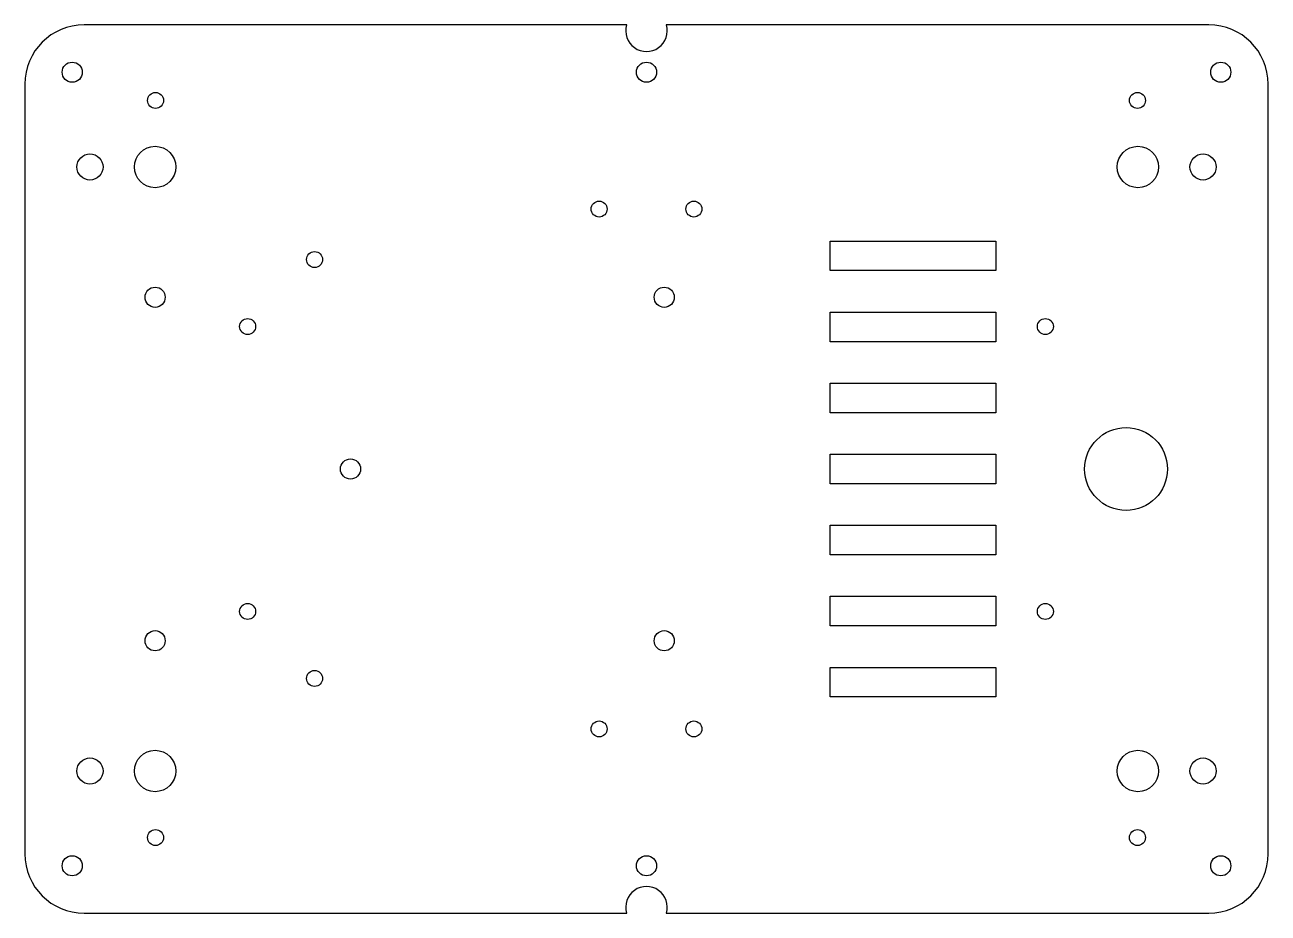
# Model space of a CAD drawing. Header units: millimetres. Extents: x -105 to 105, y -75 to 75.
import ezdxf

# ---------------------------------------------------------------- set-up
doc = ezdxf.new("R2010")
doc.units = ezdxf.units.MM

msp = doc.modelspace()

# ---------------------------------------------------------------- linework, layer by layer
for p, q in [((-3.35, 75, -49.5), (-95, 75, -49.5)), ((95, 75, -49.5), (3.35, 75, -49.5)), ((-105, 65, -49.5), (-105, -65, -49.5)), ((105, -65, -49.5), (105, 65, -49.5)), ((31, 33.5, -49.5), (31, 38.5, -49.5)), ((31, 38.5, -49.5), (59, 38.5, -49.5)), ((59, 38.5, -49.5), (59, 33.5, -49.5)), ((59, 33.5, -49.5), (31, 33.5, -49.5)), ((31, 21.5, -49.5), (31, 26.5, -49.5)), ((31, 26.5, -49.5), (59, 26.5, -49.5)), ((59, 26.5, -49.5), (59, 21.5, -49.5)), ((59, 21.5, -49.5), (31, 21.5, -49.5)), ((31, 9.5, -49.5), (31, 14.5, -49.5)), ((31, 14.5, -49.5), (59, 14.5, -49.5)), ((59, 14.5, -49.5), (59, 9.5, -49.5)), ((59, 9.5, -49.5), (31, 9.5, -49.5)), ((31, -2.5, -49.5), (31, 2.5, -49.5)), ((31, 2.5, -49.5), (59, 2.5, -49.5)), ((59, 2.5, -49.5), (59, -2.5, -49.5)), ((59, -2.5, -49.5), (31, -2.5, -49.5)), ((31, -14.5, -49.5), (31, -9.5, -49.5)), ((31, -9.5, -49.5), (59, -9.5, -49.5)), ((59, -9.5, -49.5), (59, -14.5, -49.5)), ((59, -14.5, -49.5), (31, -14.5, -49.5)), ((31, -26.5, -49.5), (31, -21.5, -49.5)), ((31, -21.5, -49.5), (59, -21.5, -49.5)), ((59, -21.5, -49.5), (59, -26.5, -49.5)), ((59, -26.5, -49.5), (31, -26.5, -49.5)), ((31, -38.5, -49.5), (31, -33.5, -49.5)), ((31, -33.5, -49.5), (59, -33.5, -49.5)), ((59, -33.5, -49.5), (59, -38.5, -49.5)), ((59, -38.5, -49.5), (31, -38.5, -49.5)), ((-95, -75, -49.5), (-3.35, -75, -49.5)), ((3.35, -75, -49.5), (95, -75, -49.5))]:
    msp.add_line(p, q)
for centre, radius in [((-97, 67, -49.5), 1.7), ((0, 67, -49.5), 1.7), ((97, 67, -49.5), 1.7), ((-82.93, 62.24, -49.5), 1.35), ((82.93, 62.24, -49.5), 1.35), ((-94, 51, -49.5), 2.2), ((-83, 51, -49.5), 3.5), ((83, 51, -49.5), 3.5), ((94, 51, -49.5), 2.2), ((-8, 43.9, -49.5), 1.35), ((8, 43.9, -49.5), 1.35), ((-56.06, 35.37, -49.5), 1.35), ((-83, 29, -49.5), 1.7), ((3, 29, -49.5), 1.7), ((-67.37, 24.06, -49.5), 1.35), ((67.37, 24.06, -49.5), 1.35), ((81, 0, -49.5), 7), ((-50, 0, -49.5), 1.7), ((-67.37, -24.06, -49.5), 1.35), ((67.37, -24.06, -49.5), 1.35), ((-83, -29, -49.5), 1.7), ((3, -29, -49.5), 1.7), ((-56.06, -35.37, -49.5), 1.35), ((-8, -43.9, -49.5), 1.35), ((8, -43.9, -49.5), 1.35), ((-83, -51, -49.5), 3.5), ((83, -51, -49.5), 3.5), ((-94, -51, -49.5), 2.2), ((94, -51, -49.5), 2.2), ((-82.93, -62.24, -49.5), 1.35), ((82.93, -62.24, -49.5), 1.35), ((-97, -67, -49.5), 1.7), ((0, -67, -49.5), 1.7), ((97, -67, -49.5), 1.7)]:
    msp.add_circle(centre, radius)
for centre, radius, start, end in [((-95, 65, -49.5), 10, 90, 180), ((0, 74, -49.5), 3.5, -196.6015, 16.6015), ((95, 65, -49.5), 10, 0, 90), ((-95, -65, -49.5), 10, 180, 270), ((95, -65, -49.5), 10, -90, 0), ((0, -74, -49.5), 3.5, -16.6015, 196.6015)]:
    msp.add_arc(centre, radius, start, end)

doc.saveas('drawing.dxf')
